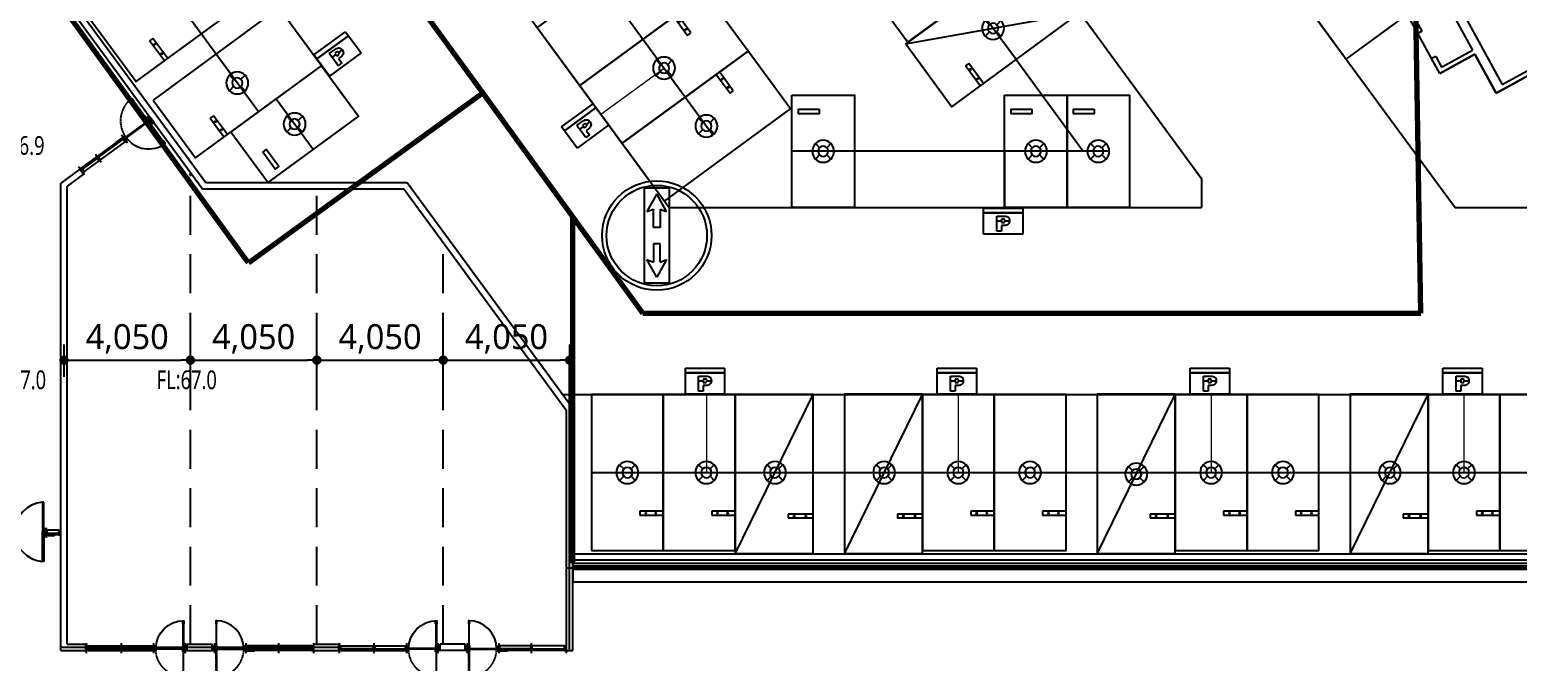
# Model space of a CAD drawing. Header units: millimetres. Extents: x 75184266 to 76346726, y -35077925 to -33679385.
# Drawn here: x 75361987 to 75409672, y -35000142 to -34979865 of the extents above; entities that cross this region are included whole.
import ezdxf

# ---------------------------------------------------------------- set-up
doc = ezdxf.new("R2010")
doc.units = ezdxf.units.MM
doc.header["$LTSCALE"] = 50
doc.header["$MEASUREMENT"] = 0
doc.header["$PDMODE"] = 1
doc.header["$PDSIZE"] = -3
for name, pattern in [('HIDDEN', [0.375, 0.25, -0.125]), ('XR-1F-PLAN$0$CEN', [62, 60, -1, 0, -1]), ('XR-1F-PLAN$0$HIDDEN', [0.375, 0.25, -0.125]), ('XR-지하3층$0$H', [1.3, 0.8, -0.5]), ('XR-지하3층$0$HIDDEN', [0.375, 0.25, -0.125])]:
    doc.linetypes.add(name, pattern=pattern)
doc.layers.get('0').update_dxf_attribs({"linetype": 'CONTINUOUS'})
doc.layers.get('Defpoints').update_dxf_attribs({"color": 51, "linetype": 'CONTINUOUS'})
for name, color, linetype in [('0-유도관제', 6, 'CONTINUOUS'), ('AA-MKXS', 3, 'CONTINUOUS'), ('COL', 2, 'CONTINUOUS'), ('DK1', 6, 'CONTINUOUS'), ('RACEWAY', 4, 'HIDDEN'), ('XR-1F-PLAN$0$A-CEN02', 27, 'XR-1F-PLAN$0$CEN'), ('XR-1F-PLAN$0$A-DOR-FRAME', 7, 'CONTINUOUS'), ('XR-1F-PLAN$0$A-DOR-GL', 142, 'CONTINUOUS'), ('XR-1F-PLAN$0$A-DOR-HID', 9, 'XR-1F-PLAN$0$HIDDEN'), ('XR-1F-PLAN$0$A-DOR-TRACE', 8, 'CONTINUOUS'), ('XR-1F-PLAN$0$A-FRAME', 1, 'CONTINUOUS'), ('XR-1F-PLAN$0$A-HDCP7', 7, 'CONTINUOUS'), ('XR-1F-PLAN$0$A-WIN-ELE8', 8, 'CONTINUOUS'), ('XR-B1$0$00_블럭계획고', 7, 'CONTINUOUS'), ('XR-지하3층$0$0중앙선', 1, 'CONTINUOUS'), ('XR-지하3층$0$a-door', 6, 'CONTINUOUS'), ('XR-지하3층$0$A-WIND', 4, 'CONTINUOUS'), ('XR-지하3층$0$A-주차', 9, 'CONTINUOUS'), ('XR-지하3층$0$일반주차', 8, 'CONTINUOUS'), ('XR-지하3층$0$확장형주차', 8, 'CONTINUOUS')]:
    doc.layers.add(name, color=color, linetype=linetype)
doc.layers.add('건축', color=8, linetype='CONTINUOUS', plot=False)
for name, color, linetype, lineweight in [('구역제어-S.C.M', 2, 'CONTINUOUS', 100), ('주차유도-LGM', 6, 'CONTINUOUS', 20), ('주차유도-USM', 1, 'CONTINUOUS', 35), ('주차유도-레이스웨이', 1, 'CONTINUOUS', 25)]:
    doc.layers.add(name, color=color, linetype=linetype, lineweight=lineweight)
doc.styles.add('HY각헤드라인M', font='malgun.ttf')
doc.styles.add('XR-B1$0$HY각헤드라인M', font='malgun.ttf')
doc.styles.add('XR-지하3층$0$SIM', font='simplex.shx')
doc.styles.add('XR-지하3층$0$맑은고딕', font='malgun.ttf')
doc.dimstyles.new('XR-지하3층$0$NDIM', dxfattribs={"dimtxt": 3, "dimasz": 1, "dimexe": 2, "dimexo": 5, "dimgap": 1, "dimtad": 1, "dimdec": 0, "dimrnd": 0.25, "dimdsep": 46, "dimlunit": 6, "dimtxsty": 'XR-지하3층$0$SIM', "dimblk": 'XR-지하3층$0$DIMDOT', "dimcen": 5, "dimclrd": 2, "dimclre": 2, "dimclrt": 6, "dimadec": 0, "dimazin": 0, "dimtfac": 1, "dimtdec": 0, "dimtix": 1, "dimtmove": 2, "dimatfit": 1, "dimldrblk": 'XR-지하3층$0$DIMDOT', "dimfxl": 1.5, "dimtolj": 1, "dimtzin": 0, "dimarcsym": 0})

# ---------------------------------------------------------------- blocks, each defined once
blk = doc.blocks.new('XR-지하3층$0$확장형 주차')
at = {"layer": 'XR-지하3층$0$확장형주차', "color": 7}
for p, q in [((0, 3965), (800, 3965)), ((0, 3835), (800, 3835)), ((800, 3835), (800, 3965))]:
    blk.add_line(p, q, dxfattribs=at)
blk.add_lwpolyline([(2500, 5100), (0, 0)], dxfattribs=at)
blk.add_lwpolyline([(2500, 5091), (0, 5091), (0, -9), (2500, -9)], close=True, dxfattribs=at)
for centre in [(238, 3900), (613, 3900)]:
    blk.add_circle(centre, 17.5, dxfattribs=at)
blk = doc.blocks.new('XR-지하3층$0$일반형 주차')
at = {"layer": 'XR-지하3층$0$일반주차'}
for p, q in [((750, 3865), (0, 3865)), ((750, 3735), (750, 3865)), ((0, 3735), (750, 3735))]:
    blk.add_line(p, q, dxfattribs=at)
blk.add_lwpolyline([(2300, 5000), (0, 5000), (0, 0), (2300, 0)], close=True, dxfattribs=at)
for centre in [(238, 3800), (563, 3800)]:
    blk.add_circle(centre, 17.5, dxfattribs=at)
blk = doc.blocks.new('XR-지하3층$0$A$C73B52ADF')
at = {"layer": 'XR-지하3층$0$A-주차', "elevation": 0}
for points in [[(-2038, 2466), (-38, 2466), (-38, -1134), (-2038, -1134)], [(-1166, 2021), (-1166, 1871), (-1832, 1871), (-1832, 2021)]]:
    blk.add_lwpolyline(points, close=True, dxfattribs=at)
blk = doc.blocks.new('XR-지하3층$0$_Dot')
at = {"color": 0, "lineweight": -2}
blk.add_line((-0.5, 0), (-1, 0), dxfattribs=at)
at = {"color": 0, "const_width": 0.5}
blk.add_lwpolyline([(-0.25, 0, 1), (0.25, 0, 1)], format="xyb", close=True, dxfattribs=at)
blk = doc.blocks.new('*D168')
at = {"layer": 'Defpoints', "color": 0, "ltscale": 0.01, "transparency": 16777216}
for p in [(75367134, -34990457), (75363084, -34991189), (75367134, -34991189)]:
    blk.add_point(p, dxfattribs=at)
at = {"layer": '건축', "color": 0, "linetype": 'ByBlock', "lineweight": -2, "ltscale": 0.01}
blk.add_line((75363084, -34990989), (75363084, -34989957), dxfattribs=at)
at = {"layer": '건축', "color": 0, "lineweight": -2, "ltscale": 0.01}
for p, q in [((75367134, -34990989), (75367134, -34989957)), ((75363384, -34990457), (75366834, -34990457))]:
    blk.add_line(p, q, dxfattribs=at)
at = {"layer": '건축', "color": 0, "lineweight": -2, "ltscale": 0.01, "xscale": 300, "yscale": 300, "zscale": 300}
for p, rotation in [((75363084, -34990457), 179.9999077924462), ((75367134, -34990457), 359.9999077924462)]:
    blk.add_blockref('XR-지하3층$0$_Dot', p, dxfattribs=dict(at, rotation=rotation))
at = {"layer": '건축', "color": 6, "ltscale": 0.01, "insert": (75365109, -34989776), "char_height": 800, "attachment_point": 5, "rotation": 359.9999, "style": 'XR-지하3층$0$맑은고딕'}
blk.add_mtext('\\A1;4,050', dxfattribs=at)
blk = doc.blocks.new('XR-지하3층$0$DIMDOT')
blk.add_line((-2, 0), (2, 0))
at = {"color": 3}
for radius in [0.6, 0.28]:
    blk.add_circle((0, 0), radius, dxfattribs=at)
blk = doc.blocks.new('*D169')
at = {"layer": 'Defpoints', "color": 0, "ltscale": 0.01, "transparency": 16777216}
for p in [(75371184, -34990457), (75367134, -34991189), (75371184, -34991189)]:
    blk.add_point(p, dxfattribs=at)
at = {"layer": '건축', "color": 0, "linetype": 'ByBlock', "lineweight": -2, "ltscale": 0.01}
blk.add_line((75367134, -34990989), (75367134, -34989957), dxfattribs=at)
at = {"layer": '건축', "color": 0, "lineweight": -2, "ltscale": 0.01}
for p, q in [((75371184, -34990989), (75371184, -34989957)), ((75367434, -34990457), (75370884, -34990457))]:
    blk.add_line(p, q, dxfattribs=at)
at = {"layer": '건축', "color": 0, "lineweight": -2, "ltscale": 0.01, "xscale": 300, "yscale": 300, "zscale": 300}
for p, rotation in [((75367134, -34990457), 179.9999077924462), ((75371184, -34990457), 359.9999077924462)]:
    blk.add_blockref('XR-지하3층$0$_Dot', p, dxfattribs=dict(at, rotation=rotation))
at = {"layer": '건축', "color": 6, "ltscale": 0.01, "insert": (75369159, -34989776), "char_height": 800, "attachment_point": 5, "rotation": 359.9999, "style": 'XR-지하3층$0$맑은고딕'}
blk.add_mtext('\\A1;4,050', dxfattribs=at)
blk = doc.blocks.new('1503-B1F')
at = {"layer": 'COL'}
for p, q in [((-12104, -31909), (-10439, -34942)), ((-12367, -32053), (-11388, -33837)), ((-13290, -32731), (-13013, -33235)), ((-13013, -33235), (-13145, -33307)), ((-12571, -34042), (-12702, -34114)), ((-12571, -34042), (-12383, -34384)), ((-11316, -33969), (-10630, -35218))]:
    blk.add_line(p, q, dxfattribs=at)
for points in [[(-13145, -33307), (-13453, -32746)], [(-12383, -34384), (-11388, -33837)], [(-12442, -34587), (-12702, -34114)], [(-12442, -34587), (-11316, -33969)], [(-10630, -35218), (-9569, -34636)], [(-10439, -34942), (-9642, -34504)]]:
    blk.add_lwpolyline(points, dxfattribs=at)
at = {"layer": 'XR-지하3층$0$0중앙선', "color": 7, "linetype": 'XR-지하3층$0$H', "ltscale": 50}
blk.add_lwpolyline([(-3687, -31407), (-10630, -35218), (-11316, -33969), (-12442, -34587), (-17608, -25177)], dxfattribs=at)
blk = doc.blocks.new('XR-지하3층$0$DOOR-2000(유리문)')
at = {"layer": 'XR-지하3층$0$a-door'}
for p, q in [((50, 0), (50, 950)), ((50, 950), (90, 950)), ((90, 950), (90, 0)), ((1950, 950), (1910, 950)), ((1910, 950), (1910, 0)), ((1950, 0), (1950, 950)), ((90, 0), (50, 0)), ((50, 0), (50, -950)), ((90, -950), (90, 0)), ((1910, 0), (1950, 0)), ((1910, -950), (1910, 0)), ((1950, 0), (1950, -950)), ((50, -950), (90, -950)), ((1950, -950), (1910, -950))]:
    blk.add_line(p, q, dxfattribs=at)
at = {"layer": 'XR-지하3층$0$a-door', "color": 6}
for points in [[(0, -100), (0, 100), (50, 100), (50, -100)], [(2000, -100), (2000, 100), (1950, 100), (1950, -100)]]:
    blk.add_lwpolyline(points, close=True, dxfattribs=at)
at = {"layer": 'XR-지하3층$0$a-door', "color": 7}
for centre, start, end in [((-2, -49), 2.7862, 84.7498), ((2002, -49), 95.2502, 177.2138), ((-2, 49), 275.2502, 357.2138), ((2002, 49), 182.7862, 264.7498)]:
    blk.add_arc(centre, 1003, start, end, dxfattribs=at)
blk = doc.blocks.new('XR-1F-PLAN$0$A$C10B20476')
at = {"layer": 'Defpoints'}
for p, q in [((134, 35), (110, 35)), ((110, 35), (110, 0)), ((134, 35), (134, 0))]:
    blk.add_line(p, q, dxfattribs=at)
at = {"layer": 'XR-1F-PLAN$0$A-CEN02', "linetype": 'Continuous'}
blk.add_line((318, 80), (0, 80), dxfattribs=at)
at = {"layer": 'XR-1F-PLAN$0$A-FRAME'}
for p, q in [((144, 80), (110, 80)), ((110, 56), (144, 56)), ((110, 43), (144, 43)), ((144, 20), (134, 20))]:
    blk.add_line(p, q, dxfattribs=at)
for points in [[(88, 20), (88, 80)], [(110, 35), (110, 80)], [(122, 48), (144, 48), (144, 20), (238, 20), (238, 80), (144, 80), (144, 51), (122, 51), (122, 48)]]:
    blk.add_lwpolyline(points, dxfattribs=at)
blk = doc.blocks.new('XR-1F-PLAN$0$A$C491451C1')
at = {"layer": 'Defpoints'}
for p, q in [((15, 208), (-20, 208)), ((15, 184), (-20, 184)), ((15, 184), (15, 208)), ((45, 208), (45, 184)), ((45, 208), (80, 208)), ((45, 184), (80, 184))]:
    blk.add_line(p, q, dxfattribs=at)
at = {"layer": 'XR-1F-PLAN$0$A-CEN02', "linetype": 'Continuous'}
blk.add_line((30, 0), (30, 318), dxfattribs=at)
at = {"layer": 'XR-1F-PLAN$0$A-FRAME'}
for p, q in [((0, 174), (0, 184)), ((24, 208), (24, 174)), ((37, 208), (37, 174)), ((60, 174), (60, 184))]:
    blk.add_line(p, q, dxfattribs=at)
for points in [[(0, 230), (60, 230)], [(29, 196), (29, 174), (0, 174), (0, 80), (60, 80), (60, 174), (32, 174), (32, 196), (29, 196)], [(15, 208), (45, 208)]]:
    blk.add_lwpolyline(points, dxfattribs=at)
blk = doc.blocks.new('D-3.0')
at = {"layer": 'AA-MKXS', "ltscale": 0.5}
for p, q in [((-1500, -100), (-1500, 100)), ((1500, -100), (1500, 100))]:
    blk.add_line(p, q, dxfattribs=at)
at = {"layer": 'XR-1F-PLAN$0$A-DOR-GL'}
for points in [[(-1045, -54), (-1045, -78), (-1445, -78), (-1445, -54)], [(1045, -54), (1045, -78), (1445, -78), (1445, -54)]]:
    blk.add_lwpolyline(points, close=True, dxfattribs=at)
at = {"layer": 'XR-1F-PLAN$0$A-FRAME'}
for p, q in [((-1490, -100, 0), (-1490, -78, 0)), ((-1430, -100, 0), (-1430, -78, 0)), ((1430, -100, 0), (1430, -78, 0)), ((1490, -100, 0), (1490, -78, 0))]:
    blk.add_line(p, q, dxfattribs=at)
at = {"layer": 'XR-1F-PLAN$0$A-HDCP7'}
for points in [[(-1300, -100), (-1000, -100), (-1000, -115), (-1300, -115)], [(1300, -100), (1000, -100), (1000, -115), (1300, -115)]]:
    blk.add_lwpolyline(points, close=True, dxfattribs=at)
at = {"layer": 'XR-1F-PLAN$0$A-WIN-ELE8'}
for p, q in [((-1430, 50), (-1060, 50)), ((1430, 50), (1060, 50)), ((-1430, -100, 0), (-1060, -100)), ((1430, -100, 0), (1060, -100))]:
    blk.add_line(p, q, dxfattribs=at)
at = {"layer": 'XR-1F-PLAN$0$A-FRAME', "extrusion": (0, 0, -1), "xscale": -1, "zscale": -1, "rotation": 270}
blk.add_blockref('XR-1F-PLAN$0$A$C10B20476', (1410, -188), dxfattribs=at)
at = {"layer": 'XR-1F-PLAN$0$A-FRAME', "ltscale": 0.5, "xscale": -1, "rotation": 180}
blk.add_blockref('XR-1F-PLAN$0$A$C491451C1', (-1060, 130), dxfattribs=at)
at = {"layer": 'XR-1F-PLAN$0$A-FRAME', "ltscale": 0.5, "rotation": 180}
blk.add_blockref('XR-1F-PLAN$0$A$C491451C1', (1060, 130), dxfattribs=at)
at = {"layer": 'XR-1F-PLAN$0$A-FRAME', "extrusion": (0, 0, -1), "zscale": -1, "rotation": 90.00000000000004}
blk.add_blockref('XR-1F-PLAN$0$A$C10B20476', (-1410, -188), dxfattribs=at)
at = {"layer": 'XR-지하3층$0$A-WIND'}
blk.add_blockref('XR-지하3층$0$DOOR-2000(유리문)', (-1000, 0), dxfattribs=at)
blk = doc.blocks.new('XR-1F-PLAN$0$A$C7F517DA1')
at = {"layer": 'XR-1F-PLAN$0$A-DOR-FRAME', "ltscale": 0.5, "elevation": 0}
for points in [[(50, 1675), (60, 1675), (60, 1690), (75, 1690), (75, 1675), (85, 1675), (85, 1775), (50, 1775)], [(50, 925), (10, 925), (10, 825), (50, 825)], [(990, 925), (950, 925), (950, 825), (990, 825)]]:
    blk.add_lwpolyline(points, close=True, dxfattribs=at)
blk.add_lwpolyline([(50, 875), (50, 975), (60, 975), (60, 960), (75, 960), (75, 975), (85, 975), (85, 875), (50, 875)], dxfattribs=at)
at = {"layer": 'XR-1F-PLAN$0$A-DOR-GL', "elevation": 0}
blk.add_lwpolyline([(62, 962), (72, 962), (72, 1687), (62, 1687)], close=True, dxfattribs=at)
at = {"layer": 'XR-1F-PLAN$0$A-DOR-HID', "ltscale": 2, "elevation": 0}
blk.add_lwpolyline([(50, 875), (50, 775), (60, 775), (60, 790), (75, 790), (75, 775), (85, 775), (85, 875), (50, 875)], dxfattribs=at)
for points in [[(62, 788), (72, 788), (72, 63), (62, 63)], [(50, 75), (60, 75), (60, 60), (75, 60), (75, 75), (85, 75), (85, -25), (50, -25)]]:
    blk.add_lwpolyline(points, close=True, dxfattribs=at)
at = {"layer": 'XR-1F-PLAN$0$A-DOR-HID', "ltscale": 2}
blk.add_arc((50, 875, 0), 900, 270, 0, dxfattribs=at)
at = {"layer": 'XR-1F-PLAN$0$A-DOR-TRACE'}
blk.add_arc((50, 875, 0), 900, 0, 90, dxfattribs=at)
at = {"layer": 'XR-1F-PLAN$0$A-WIN-ELE8'}
for p, q in [((85, 890, 0), (950, 890, 0)), ((85, 860, 0), (950, 860, 0))]:
    blk.add_line(p, q, dxfattribs=at)
blk = doc.blocks.new('Showwindow-8.1')
at = {"layer": 'AA-MKXS', "ltscale": 0.5}
for p, q in [((-3650, -150, 0), (-3650, 50, 0)), ((-400, -150), (-400, 50)), ((-400, 50), (400, 50, 0)), ((400, -150, 0), (400, 50, 0)), ((3650, -150, 0), (3650, 50, 0)), ((-410, -150, 0), (-410, -128, 0)), ((-400, -150), (400, -150, 0))]:
    blk.add_line(p, q, dxfattribs=at)
at = {"layer": 'XR-1F-PLAN$0$A-DOR-GL'}
for points in [[(-3595, -104), (-3595, -128), (-2535, -128), (-2535, -104)], [(-1495, -104), (-1495, -128), (-2505, -128), (-2505, -104)], [(1495, -104), (1495, -128), (2505, -128), (2505, -104)], [(3595, -104), (3595, -128), (2535, -128), (2535, -104)]]:
    blk.add_lwpolyline(points, close=True, dxfattribs=at)
at = {"layer": 'XR-1F-PLAN$0$A-FRAME'}
for p, q in [((-3640, -150, 0), (-3640, -128, 0)), ((-3580, -150, 0), (-3580, -128, 0)), ((-2550, -150, 0), (-2550, -128, 0)), ((-2490, -150, 0), (-2490, -128, 0)), ((-470, -150, 0), (-470, -128, 0)), ((410, -150, 0), (410, -128, 0)), ((470, -150, 0), (470, -128, 0)), ((2490, -150, 0), (2490, -128, 0)), ((2550, -150, 0), (2550, -128, 0)), ((3580, -150, 0), (3580, -128, 0)), ((3640, -150, 0), (3640, -128, 0))]:
    blk.add_line(p, q, dxfattribs=at)
at = {"layer": 'XR-1F-PLAN$0$A-HDCP7'}
for points in [[(-1750, -150), (-1450, -150), (-1450, -165), (-1750, -165)], [(1750, -150), (1450, -150), (1450, -165), (1750, -165)]]:
    blk.add_lwpolyline(points, close=True, dxfattribs=at)
at = {"layer": 'XR-1F-PLAN$0$A-WIN-ELE8'}
for p, q in [((-3580, 0, 0), (-2550, 0)), ((-3580, -150, 0), (-1510, -150)), ((-2490, 0), (-1510, 0)), ((2490, 0), (1510, 0)), ((3580, -150, 0), (1510, -150)), ((3580, 0, 0), (2550, 0))]:
    blk.add_line(p, q, dxfattribs=at)
at = {"layer": 'XR-1F-PLAN$0$A-DOR-FRAME', "ltscale": 600, "extrusion": (0, 0, -1), "zscale": -1}
blk.add_blockref('XR-1F-PLAN$0$A$C7F517DA1', (460, -975, 0), dxfattribs=at)
at = {"layer": 'XR-1F-PLAN$0$A-DOR-FRAME', "ltscale": 600, "extrusion": (0, 0, -1), "xscale": -1, "zscale": -1}
blk.add_blockref('XR-1F-PLAN$0$A$C7F517DA1', (-460, -975, 0), dxfattribs=at)
at = {"layer": 'XR-1F-PLAN$0$A-FRAME', "rotation": 90}
blk.add_blockref('XR-1F-PLAN$0$A$C10B20476', (-3560, -238, 0), dxfattribs=at)
at = {"layer": 'XR-1F-PLAN$0$A-FRAME', "ltscale": 0.5, "extrusion": (0, 0, -1), "zscale": -1, "rotation": 180}
for p in [(2550, 80), (1510, 80)]:
    blk.add_blockref('XR-1F-PLAN$0$A$C491451C1', p, dxfattribs=at)
at = {"layer": 'XR-1F-PLAN$0$A-FRAME', "extrusion": (0, 0, -1), "xscale": -1, "zscale": -1, "rotation": 270}
blk.add_blockref('XR-1F-PLAN$0$A$C10B20476', (390, -238), dxfattribs=at)
at = {"layer": 'XR-1F-PLAN$0$A-FRAME', "extrusion": (0, 0, -1), "zscale": -1, "rotation": 90}
blk.add_blockref('XR-1F-PLAN$0$A$C10B20476', (-390, -238), dxfattribs=at)
at = {"layer": 'XR-1F-PLAN$0$A-FRAME', "ltscale": 0.5, "extrusion": (0, 0, -1), "xscale": -1, "zscale": -1, "rotation": 180}
for p in [(-1510, 80), (-2550, 80)]:
    blk.add_blockref('XR-1F-PLAN$0$A$C491451C1', p, dxfattribs=at)
at = {"layer": 'XR-1F-PLAN$0$A-FRAME', "xscale": -1, "rotation": 270}
blk.add_blockref('XR-1F-PLAN$0$A$C10B20476', (3560, -238, 0), dxfattribs=at)
blk = doc.blocks.new('SW-3.9')
at = {"layer": 'AA-MKXS', "ltscale": 0.5}
for p, q in [((0, 200), (0, 0)), ((2800, 200, 0), (2800, 0, 0))]:
    blk.add_line(p, q, dxfattribs=at)
at = {"layer": 'XR-1F-PLAN$0$A-DOR-GL', "elevation": 0}
for points in [[(1095, 154), (1095, 178), (2105, 178), (2105, 154)], [(2745, 154), (2745, 178), (2135, 178), (2135, 154)]]:
    blk.add_lwpolyline(points, close=True, dxfattribs=at)
at = {"layer": 'XR-1F-PLAN$0$A-FRAME'}
for p, q in [((10, 200), (10, 178)), ((70, 200), (70, 178)), ((2090, 200), (2090, 178)), ((2150, 200), (2150, 178)), ((2730, 200, 0), (2730, 178, 0)), ((2790, 200, 0), (2790, 178, 0))]:
    blk.add_line(p, q, dxfattribs=at)
at = {"layer": 'XR-1F-PLAN$0$A-HDCP7', "elevation": 0}
blk.add_lwpolyline([(1350, 200), (1050, 200), (1050, 215), (1350, 215)], close=True, dxfattribs=at)
at = {"layer": 'XR-1F-PLAN$0$A-WIN-ELE8'}
for p, q in [((2730, 200, 0), (1110, 200, 0)), ((2090, 50, 0), (1110, 50, 0)), ((2730, 50, 0), (2150, 50, 0))]:
    blk.add_line(p, q, dxfattribs=at)
at = {"layer": 'XR-1F-PLAN$0$A-DOR-FRAME', "ltscale": 600, "extrusion": (0, 0, -1), "zscale": -1, "rotation": 179.9999999825117}
blk.add_blockref('XR-1F-PLAN$0$A$C7F517DA1', (-60, 1025, 0), dxfattribs=at)
at = {"layer": 'XR-1F-PLAN$0$A-FRAME'}
for p, rotation in [((-10, 288, 0), 270.0000000174883), ((2710, 288, 0), 270.0000000174886)]:
    blk.add_blockref('XR-1F-PLAN$0$A$C10B20476', p, dxfattribs=dict(at, rotation=rotation))
at = {"layer": 'XR-1F-PLAN$0$A-FRAME', "ltscale": 0.5, "extrusion": (0, 0, -1), "zscale": -1}
for p in [(-1110, -30, 0), (-2150, -30, 0)]:
    blk.add_blockref('XR-1F-PLAN$0$A$C491451C1', p, dxfattribs=at)
blk = doc.blocks.new('*D191')
at = {"layer": 'Defpoints', "color": 0, "ltscale": 0.01, "transparency": 16777216}
for p in [(75375234, -34990457), (75371184, -34991189), (75375234, -34991189)]:
    blk.add_point(p, dxfattribs=at)
at = {"layer": '건축', "color": 0, "linetype": 'ByBlock', "lineweight": -2, "ltscale": 0.01}
blk.add_line((75371184, -34990989), (75371184, -34989957), dxfattribs=at)
at = {"layer": '건축', "color": 0, "lineweight": -2, "ltscale": 0.01}
for p, q in [((75375234, -34990989), (75375234, -34989957)), ((75371484, -34990457), (75374934, -34990457))]:
    blk.add_line(p, q, dxfattribs=at)
at = {"layer": '건축', "color": 0, "lineweight": -2, "ltscale": 0.01, "xscale": 300, "yscale": 300, "zscale": 300}
for p, rotation in [((75371184, -34990457), 179.9999077924462), ((75375234, -34990457), 359.9999077924462)]:
    blk.add_blockref('XR-지하3층$0$_Dot', p, dxfattribs=dict(at, rotation=rotation))
at = {"layer": '건축', "color": 6, "ltscale": 0.01, "insert": (75373209, -34989776), "char_height": 800, "attachment_point": 5, "rotation": 359.9999, "style": 'XR-지하3층$0$맑은고딕'}
blk.add_mtext('\\A1;4,050', dxfattribs=at)
blk = doc.blocks.new('*D192')
at = {"layer": 'Defpoints', "color": 0, "ltscale": 0.01, "transparency": 16777216}
for p in [(75379284, -34990457), (75375234, -34991189), (75379284, -34991189)]:
    blk.add_point(p, dxfattribs=at)
at = {"layer": '건축', "color": 0, "linetype": 'ByBlock', "lineweight": -2, "ltscale": 0.01}
blk.add_line((75375234, -34990989), (75375234, -34989957), dxfattribs=at)
at = {"layer": '건축', "color": 0, "lineweight": -2, "ltscale": 0.01}
for p, q in [((75379284, -34990989), (75379284, -34989957)), ((75375534, -34990457), (75378984, -34990457))]:
    blk.add_line(p, q, dxfattribs=at)
at = {"layer": '건축', "color": 0, "lineweight": -2, "ltscale": 0.01, "xscale": 300, "yscale": 300, "zscale": 300}
for p, rotation in [((75375234, -34990457), 179.9999077924462), ((75379284, -34990457), 359.9999077924462)]:
    blk.add_blockref('XR-지하3층$0$_Dot', p, dxfattribs=dict(at, rotation=rotation))
at = {"layer": '건축', "color": 6, "ltscale": 0.01, "insert": (75377259, -34989776), "char_height": 800, "attachment_point": 5, "rotation": 359.9999, "style": 'XR-지하3층$0$맑은고딕'}
blk.add_mtext('\\A1;4,050', dxfattribs=at)
blk = doc.blocks.new('11111111')
at = {"layer": 'XR-B1$0$00_블럭계획고', "color": 3, "style": 'XR-B1$0$HY각헤드라인M', "width": 0.75}
for s, p in [('FL:66.9', (76865516, -34355476)), ('FL:67.0', (76865566, -34362988)), ('FL:67.0', (76871037, -34362988))]:
    blk.add_text(s, height=600, rotation=0, dxfattribs=at).set_placement(p)
blk = doc.blocks.new('sdvfr')
at = {"layer": 'DK1'}
for p, q in [((-945351, 1790459), (-944567, 1790896)), ((-944567, 1790896), (-944674, 1790612)), ((-941645, 1790459), (-942429, 1790896)), ((-942429, 1790896), (-942322, 1790612)), ((-944567, 1790022), (-945351, 1790459)), ((-943860, 1790612), (-944674, 1790612)), ((-944674, 1790306), (-943860, 1790306)), ((-944674, 1790306), (-944567, 1790022)), ((-943860, 1790306), (-943860, 1790612)), ((-943136, 1790306), (-943136, 1790612)), ((-943136, 1790612), (-942322, 1790612)), ((-942322, 1790306), (-943136, 1790306)), ((-942429, 1790022), (-941645, 1790459)), ((-942322, 1790306), (-942429, 1790022))]:
    blk.add_line(p, q, dxfattribs=at)
blk.add_lwpolyline([(-941398, 1789894), (-941398, 1791024), (-945598, 1791024), (-945598, 1789894)], close=True, dxfattribs=at)
at = {"layer": 'DK1', "color": 2}
for radius in [2428, 2228]:
    blk.add_circle((-943498, 1790459), radius, dxfattribs=at)
blk = doc.blocks.new('센서')
at = {"layer": '0-유도관제', "color": 0}
for p, q in [((405935, 34224), (406072, 34088)), ((405936, 33712), (406072, 33849)), ((406311, 34088), (406447, 34225)), ((406311, 33849), (406448, 33713))]:
    blk.add_line(p, q, dxfattribs=at)
for major_axis, start_param, end_param in [((0, 362), 2.801804347482335, 9.084989654661921), ((0, 169), 2.862310370331367, 9.145495677510954)]:
    blk.add_ellipse((406192, 33969), major_axis=major_axis, ratio=1, start_param=start_param, end_param=end_param, dxfattribs=at)
blk = doc.blocks.new('만공차등')
at = {"layer": '0-유도관제', "color": 0}
for p, q in [((305755, 78525), (306597, 78525)), ((305755, 77269), (305755, 78525)), ((306442, 77269), (306442, 78525)), ((306442, 78525), (306442, 77269)), ((306597, 78525), (306597, 77269)), ((306185, 78101), (306185, 77952)), ((306185, 77838), (306185, 77693)), ((306191, 78101), (306191, 77952)), ((306191, 77838), (306191, 77693)), ((306597, 77269), (305755, 77269))]:
    blk.add_line(p, q, dxfattribs=at)
for points in [[(305858, 77952), (305858, 77952), (305858, 78101), (305858, 78101)], [(305858, 78101), (305858, 78101), (306044, 78101), (306185, 78101)], [(306037, 77952), (306037, 77952), (305858, 77952), (305858, 77952)], [(306037, 77870), (306037, 77870), (306037, 77952), (306037, 77952)], [(306078, 77737), (306050, 77766), (306037, 77810), (306037, 77870)], [(306185, 77693), (306139, 77694), (306104, 77709), (306078, 77737)], [(306134, 77952), (306134, 77952), (306134, 77915), (306134, 77915)], [(306185, 77952), (306159, 77952), (306134, 77952), (306134, 77952)], [(306134, 77915), (306134, 77887), (306139, 77867), (306149, 77855)], [(306149, 77855), (306158, 77844), (306170, 77838), (306185, 77838)], [(306191, 78101), (306274, 78101), (306339, 78101), (306339, 78101)], [(306241, 77952), (306241, 77952), (306217, 77952), (306191, 77952)], [(306191, 77838), (306204, 77838), (306216, 77843), (306226, 77853)], [(306226, 77853), (306236, 77863), (306241, 77882), (306241, 77909)], [(306241, 77909), (306241, 77909), (306241, 77952), (306241, 77952)], [(306339, 77854), (306339, 77800), (306327, 77760), (306301, 77733)], [(306339, 78101), (306339, 78101), (306339, 77854), (306339, 77854)]]:
    blk.add_open_spline(points, degree=3, dxfattribs=at)
blk.add_open_spline([(306301, 77733), (306275, 77706), (306239, 77693), (306192, 77693), (306191, 77693), (306191, 77693), (306191, 77693)], degree=3, knots=[0.4989771, 0.4989771, 0.4989771, 0.4989771, 0.9979543, 0.9979543, 0.9979543, 1, 1, 1, 1], dxfattribs=at)

msp = doc.modelspace()

# ---------------------------------------------------------------- linework, layer by layer
at = {"layer": '건축'}
for p, q in [((75389887.6, -34961338.1), (75407647.3, -34985562)), ((75385048.8, -34964885.7), (75399523.1, -34984628.4)), ((75373515.1, -34973341.6), (75382474.5, -34985561.9)), ((75399523.1, -34984628.4), (75399523.1, -34985562)), ((75382474.5, -34985561.9), (75399523.1, -34985562)), ((75407647.3, -34985562), (75417398.1, -34985562)), ((75379061.6, -34991561.9), (75420207.5, -34991562))]:
    msp.add_line(p, q, dxfattribs=at)
at = {"layer": '건축', "ltscale": 0.5}
for p, q in [((75352119.1, -34963608.8), (75367627.4, -34984761.9)), ((75351957.8, -34963727.1), (75367526.1, -34984961.9)), ((75363594.4, -34984334.8), (75362984.2, -34984782.2)), ((75363712.7, -34984496.1), (75363184.2, -34984883.6)), ((75362984.2, -34999761.9), (75362984.2, -34984782.2)), ((75363184.2, -34999561.9), (75363184.2, -34984883.6)), ((75367526.1, -34984961.9), (75373973.9, -34984961.9)), ((75367627.4, -34984761.9), (75374075.2, -34984761.9)), ((75379283.2, -34999762), (75379283.2, -34990431.7)), ((75379183.2, -34999561.9, 0), (75379183.2, -34992067.4, 0)), ((75379383.2, -34999761.9, 0), (75379383.2, -34992001.9, 0)), ((75379383.2, -34996661.9, 0), (75448764.8, -34996662, 0)), ((75379383.2, -34996861.9, 0), (75448492, -34996862, 0)), ((75362984.2, -34999661.9), (75371884.2, -34999661.9)), ((75362984.2, -34999761.9), (75363784.2, -34999761.9)), ((75363184.2, -34999561.9), (75363784.2, -34999561.9)), ((75371084.2, -34999561.9), (75371884.2, -34999561.9)), ((75371084.2, -34999761.9), (75371884.2, -34999761.9)), ((75379184.2, -34999761.9, 0), (75379383.2, -34999761.9, 0))]:
    msp.add_line(p, q, dxfattribs=at)
at = {"layer": '건축', "linetype": 'XR-지하3층$0$HIDDEN', "ltscale": 100}
for p, q in [((75367134.2, -34999561.9), (75367134.2, -34984427.4)), ((75371184.2, -34999561.9), (75371184.2, -34984961.9)), ((75375234.2, -34999561.9), (75375234.2, -34986681))]:
    msp.add_line(p, q, dxfattribs=at)
at = {"layer": '건축', "ltscale": 1000}
for p, q in [((75379383.2, -34996961.9, 0), (75379383.2, -34997561.9, 0)), ((75379383.2, -34996961.9, 0), (75448355.6, -34996962, 0)), ((75379183.2, -34997111.9, 0), (75516203.2, -34997112.2)), ((75379383.2, -34997561.9, 0), (75516203.2, -34997562.2))]:
    msp.add_line(p, q, dxfattribs=at)
at = {"layer": '건축', "ltscale": 0.5}
for points in [[(75373973.9, -34984961.9), (75379183.2, -34992067.4)], [(75374075.2, -34984761.9), (75379383.2, -34992001.9)]]:
    msp.add_lwpolyline(points, dxfattribs=at)
at = {"layer": '구역제어-S.C.M', "ltscale": 0.5}
for p, q in [((75341735.4, -34933982.3), (75376499.4, -34981889.3)), ((75368988.4, -34987336.3), (75334267.4, -34939489.4, 0)), ((75406549.8, -34988954.5), (75406360.8, -34977489.8)), ((75376499.4, -34981889.3), (75368990, -34987338.6, 0)), ((75376499.4, -34981889.3), (75381626.3, -34988954.5)), ((75379383.2, -34996961.9, 0), (75379384.3, -34985865, 0)), ((75381626.3, -34988954.5), (75406549.8, -34988954.5)), ((75443500.1, -34997112), (75379383.2, -34997111.9, 0))]:
    msp.add_line(p, q, dxfattribs=at)
at = {"layer": '주차유도-LGM', "color": 6, "lineweight": 20, "ltscale": 500}
for p, q in [((75369314.8, -34982496.9), (75371338.2, -34981013.4)), ((75380285.8, -34982575.3), (75382309.3, -34981091.8)), ((75393219.4, -34983762), (75393219.4, -34985581.7)), ((75383663.9, -34991552.9), (75383663.9, -34994061.9)), ((75391734.2, -34991552.9), (75391734.2, -34994061.9)), ((75399834.2, -34991552.9), (75399834.2, -34994061.9)), ((75407934.2, -34991552.9), (75407934.2, -34994061.9))]:
    msp.add_line(p, q, dxfattribs=at)
at = {"layer": '주차유도-레이스웨이', "ltscale": 0.5}
for p, q in [((75393583.2, -34980824), (75386133.7, -34970663.1)), ((75369314.7, -34982496.9), (75360859.5, -34970964.4)), ((75376384.7, -34972962.3), (75383871.8, -34983235.8)), ((75393583.2, -34980824), (75395737.2, -34983762)), ((75369314.8, -34982496.9), (75369879.3, -34982083)), ((75369879.3, -34982083), (75371061.8, -34983696)), ((75396572.4, -34983762), (75386405, -34983762)), ((75379984.1, -34994061.9), (75419484.2, -34994061.9))]:
    msp.add_line(p, q, dxfattribs=at)

# ---------------------------------------------------------------- block references
at = {"layer": 'RACEWAY', "xscale": 0.7218862473964691, "yscale": 0.7218862473964691, "zscale": 0.7218862445435519, "rotation": 90}
msp.add_blockref('sdvfr', (76674582.4, -34305364.7), dxfattribs=at)
at = {"layer": '건축'}
for name, p in [('11111111', (-1504986.9, -628399)), ('1503-B1F', (75419599.7, -34946677.4)), ('1503-B1F', (75419599.7, -34946677.4)), ('D-3.0', (75361484.2, -34995961.9)), ('Showwindow-8.1', (75367434.2, -34999611.9, 0))]:
    msp.add_blockref(name, p, dxfattribs=at)
for name, p, rotation in [('XR-지하3층$0$일반형 주차', (75394154.3, -34977305.5), 126.2469333594607), ('XR-지하3층$0$일반형 주차', (75402800.3, -34978950.3), 306.2469333594607), ('XR-지하3층$0$확장형 주차', (75369497.9, -34978518.2, 0), 126.2469333594607), ('XR-지하3층$0$일반형 주차', (75378245.3, -34979793.4), 306.2469333594607), ('XR-지하3층$0$확장형 주차', (75395632.4, -34979321.7), 126.2469333594607), ('XR-지하3층$0$일반형 주차', (75379605.2, -34981648.3), 306.2469333594607), ('XR-지하3층$0$일반형 주차', (75371330.9, -34981018.7), 126.2469333594607), ('XR-지하3층$0$일반형 주차', (75380965.1, -34983503.2), 306.2469333594607), ('XR-지하3층$0$A$C73B52ADF', (75370393.8, -34981659.1, 0), 126.2476153954574), ('XR-지하3층$0$A$C73B52ADF', (75388442.7, -34984427.6, 0), 0.0006821651433227905), ('XR-지하3층$0$A$C73B52ADF', (75395257.1, -34984427.6, 0), 0.0006821651433227905), ('XR-지하3층$0$A$C73B52ADF', (75397257.1, -34984427.6, 0), 0.0006821651433227905), ('XR-지하3층$0$일반형 주차', (75382284.1, -34991561.9), 180), ('XR-지하3층$0$일반형 주차', (75384584.1, -34991561.9), 180), ('XR-지하3층$0$확장형 주차', (75387085, -34991562.8), 180), ('XR-지하3층$0$확장형 주차', (75390584.2, -34991561.9), 180), ('XR-지하3층$0$일반형 주차', (75392884.2, -34991561.9), 180), ('XR-지하3층$0$일반형 주차', (75395184.2, -34991561.9), 180), ('XR-지하3층$0$확장형 주차', (75398684.2, -34991562), 180), ('XR-지하3층$0$일반형 주차', (75400984.2, -34991562), 180), ('XR-지하3층$0$일반형 주차', (75403284.2, -34991562), 180), ('XR-지하3층$0$확장형 주차', (75406784.2, -34991562), 180), ('XR-지하3층$0$일반형 주차', (75409084.2, -34991562), 180), ('XR-지하3층$0$일반형 주차', (75411384.2, -34991562), 180)]:
    msp.add_blockref(name, p, dxfattribs=dict(at, rotation=rotation))
at = {"layer": '건축', "xscale": -1}
for name, p, rotation in [('SW-3.9', (75365970.8, -34982840.6), 36.24693359715698), ('Showwindow-8.1', (75375534.2, -34999611.9, 0), 359.9998152664175)]:
    msp.add_blockref(name, p, dxfattribs=dict(at, rotation=rotation))
at = {"layer": '주차유도-LGM', "color": 6}
for p, rotation in [((75615698.5, -35181507.6), 126.2469349002818), ((75623632.7, -35183812.4), 126.2469349002818), ((75471071.2, -35292178.6), 90), ((75461515.7, -35297307.6), 90), ((75469586, -35297307.6), 90), ((75477686, -35297307.6), 90), ((75485786, -35297307.6), 90)]:
    msp.add_blockref('만공차등', p, dxfattribs=dict(at, rotation=rotation))
at = {"layer": '주차유도-USM', "extrusion": (0, 0, -1), "xscale": 0.9750000000000001, "yscale": 0.9750000000000001, "zscale": -0.9750000000000001, "rotation": 270}
for p in [(-75425966.1, -34583782.7), (-75415428.6, -34585055), (-75401755.1, -34585534), (-75403589.9, -34586852.7), (-75416783.3, -34586913.7), (-75420524.4, -34587725.2), (-75427338.8, -34587725.2), (-75429338.8, -34587725.2), (-75414253.5, -34598025.1), (-75416783.3, -34598025.1), (-75418979.4, -34598025.1), (-75422478.1, -34598025.1), (-75424853.6, -34598025.1), (-75427153.6, -34598025.1), (-75430553.5, -34598075.3), (-75432953.6, -34598025.1), (-75435253.6, -34598025.1), (-75438678.1, -34598025.1), (-75441053.6, -34598025.1)]:
    msp.add_blockref('센서', p, dxfattribs=at)

# ---------------------------------------------------------------- texts
at = {"layer": '건축', "style": 'HY각헤드라인M', "width": 0.75}
for s, p in [('FL:66.9', (75360528.7, -34983874.8)), ('FL:67.0', (75360579.2, -34991386.9)), ('FL:67.0', (75366049.9, -34991386.9))]:
    msp.add_text(s, height=600, rotation=0, dxfattribs=at).set_placement(p)

# ---------------------------------------------------------------- dimensions: what is measured, and where the dimension line sits
at = {"layer": '건축', "ltscale": 0.01}
for base, p1, p2, picture, middle in [((75367134.2, -34990456.6), (75363084.2, -34991189.1), (75367134.2, -34991189.1), '*D168', (75365109.2, -34989776.2)), ((75371184.2, -34990456.6), (75367134.2, -34991189.1), (75371184.2, -34991189.1), '*D169', (75369159.2, -34989776.2)), ((75375234.2, -34990456.6), (75371184.2, -34991189.1), (75375234.2, -34991189.1), '*D191', (75373209.2, -34989776.2)), ((75379284.2, -34990456.7), (75375234.2, -34991189.1), (75379284.2, -34991189.1), '*D192', (75377259.2, -34989776.2))]:
    dim = msp.add_linear_dim(base=base, p1=p1, p2=p2, angle=359.99991, dimstyle='XR-지하3층$0$NDIM', override={"dimtxt": 800, "dimasz": 300, "dimexe": 500, "dimexo": 200, "dimgap": 200, "dimtxsty": 'XR-지하3층$0$맑은고딕', "dimblk1": 'XR-지하3층$0$_Dot', "dimblk2": 'XR-지하3층$0$_Dot', "dimsah": 1, "dimdle": 200, "dimclrd": 0, "dimclre": 0}, dxfattribs=at)
    dim.commit()
    dim.dimension.update_dxf_attribs({"geometry": picture, "text_midpoint": middle})

doc.saveas('drawing.dxf')
